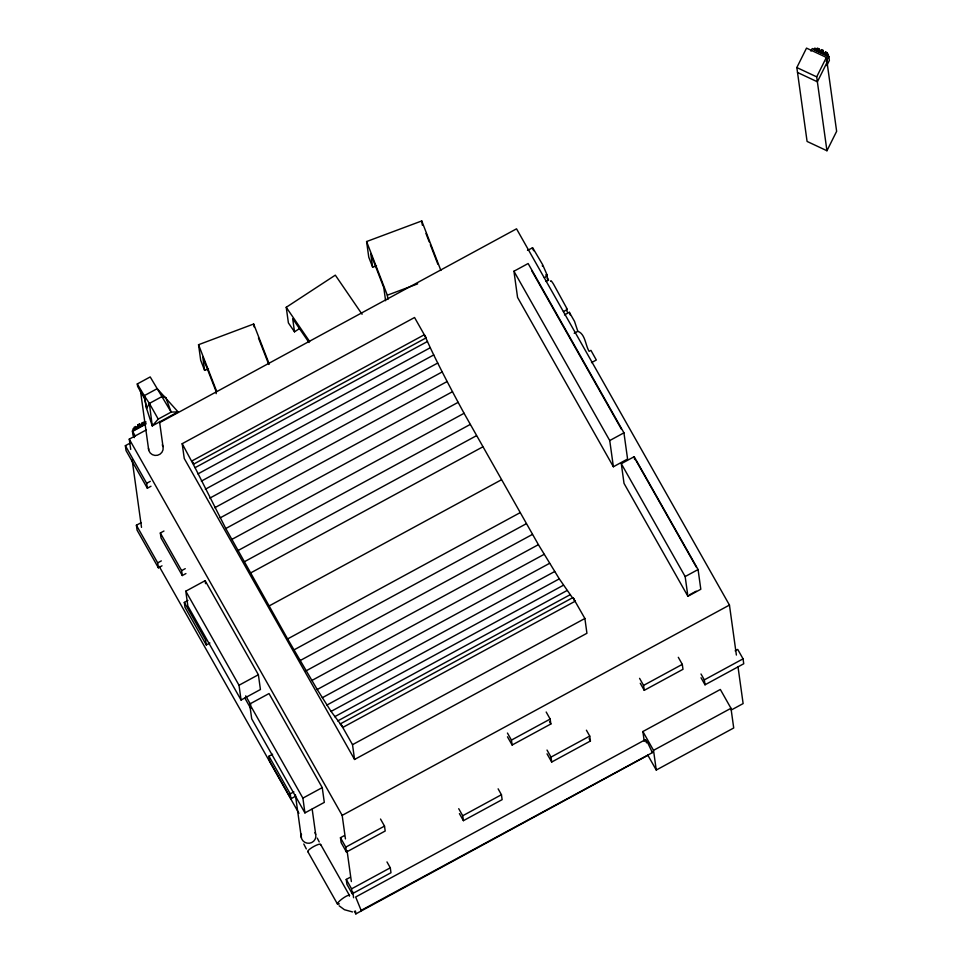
<?xml version="1.0" encoding="UTF-8"?>
<svg xmlns="http://www.w3.org/2000/svg" width="962" height="962" viewBox="0 0 962 962"><rect width="100%" height="100%" fill="white"/><g stroke="black" fill="none" stroke-linecap="round" stroke-linejoin="round"><path stroke-width="1.44" d="M550.613 281.253L550.937 280.688A12.434 1.01 61.5 0 1 553.559 284.187L566.858 308.465L567.231 309.548L563.431 311.568M361.267 910.713L355.675 897.005L645.43 739.646L647.787 742.917L652.404 752.609L361.039 910.449M645.43 739.646L645.55 740.487M796.837 67.556L806.517 48.112L826.382 57.431L836.639 131.313L826.947 150.745L807.082 141.438L796.837 67.556L816.69 76.864L826.947 150.745M810.966 51.142L812.253 48.557L828.811 56.313L829.376 60.426L826.791 65.608M816.546 49.723L817.351 48.1L819.011 48.882L819.239 50.517M818.205 50.493L819.011 48.882M821.44 49.627L820.622 51.251L822.282 52.02L823.087 50.409L821.44 49.627L821.608 50.866M824.819 53.595L825.624 51.984L827.284 52.754L827.573 54.81M826.478 54.377L827.284 52.754M816.69 76.864L826.382 57.431M828.017 54.329L827.212 55.952L813.972 49.747L814.778 48.124L828.017 54.329L828.474 57.612M826.226 61.496L828.811 56.313M827.067 62.35L817.375 81.794L797.522 72.475M178.066 411.88L171.152 412.097L165.969 397.955L162.277 396.416L149.375 403.427L146.597 408.465L152.249 425.901L178.066 411.88L157.191 388.66L150.204 376.936L137.289 383.946L137.638 386.411L144.733 398.953L146.597 408.465L144.276 395.671L137.289 383.946M158.237 419.107L152.249 425.901L149.375 403.427L144.276 395.671L157.191 388.66L171.152 412.097L158.237 419.107L149.375 403.427M299.11 328.812L294.504 331.83L288.396 322.895L286.231 307.299L335.317 275.156L362.073 314.249M138.179 425.986L137.999 424.747L139.61 423.869L140.5 425.445M135.642 426.479L134.031 427.356L134.908 428.92M137.157 427.417L142.316 424.615L142.099 422.967L143.711 422.09L144.589 423.665M133.49 431.168L133.189 428.98L146.092 421.969M134.391 437.626L132.972 435.113L132.407 431.012L146.056 423.593M145.695 424.23L134.067 430.543L133.189 428.98M130.7 449.434L129.269 439.141L146.392 429.846M159.56 422.691L516.534 228.824L729.449 605.062L736.387 655.062M150.974 486.255L147.342 488.227L126.046 450.613L125.361 445.683L130.207 443.049M527.501 250.324L532.695 247.799L542.616 264.622L547.27 275.36L546.62 274.651M573.821 599.11L584.884 618.494L586.928 633.273L354.569 759.463L184.247 458.477L182.191 443.698L414.55 317.508L426.082 337.89L193.723 464.081L193.146 463.239M513.936 271.236L528.138 263.528L623.941 432.828L627.585 459.03L613.383 466.75L517.568 297.438L513.936 271.236L609.74 440.548L613.383 466.75M147.342 488.227L146.657 483.309L150.288 481.337M191.955 460.942L424.314 334.752L425.168 336.075M544.36 277.681L546.777 276.371L548.112 279.064L548.52 280.17L546.103 281.481M354.569 759.463L352.513 744.684L341.871 725.877L331.072 711.411L317.232 689.513L287.626 638.936L225.781 528.523L195.058 467.688L427.429 341.498L425.24 336.568M197.907 473.917L430.279 347.727L427.429 341.498M201.347 481.132L433.718 354.942L430.279 347.727M162.013 565.824L158.381 567.796L137.085 530.17L136.4 525.24L141.246 522.619M205.339 489.225L437.71 363.035L433.718 354.942M209.836 498.124L442.195 371.933L437.71 363.035M185.931 573.568L182.299 575.541L161.015 537.914L160.329 532.996L163.961 531.024M564.478 314.911L569.324 312.289L574.53 321.38L577.825 331.301C585.341 333.886 585.449 345.562 589.117 351.334L590.933 350.372L596.32 360.004L591.486 362.626M214.779 507.72L447.138 381.529L442.195 371.933M220.118 517.893L452.477 391.702L447.138 381.529M574.194 333.273L577.825 331.301M158.381 567.796L157.696 562.866L161.327 560.894M225.781 528.523L458.14 402.332L452.477 391.702M231.71 539.49L464.069 413.299L538.407 544.66L559.295 578.859L572.474 597.811L340.103 724.001M182.299 575.541L181.626 570.622L185.245 568.65M237.83 550.661L470.19 424.47M185.786 591.197L205.146 580.675L258.381 674.735L260.425 689.513L241.065 700.035L187.843 605.976L185.786 591.197L239.009 685.257L241.065 700.035M244.071 561.904L476.443 435.714M209.92 642.989L206.289 644.961L185.005 607.335L184.319 602.416L187.951 600.444M250.36 573.087L482.732 446.897M268.999 606.012L501.358 479.822M609.74 440.548L623.941 432.828M287.626 638.936L519.985 512.746M621.296 463.696L634.198 456.685L698.075 569.552L700.805 589.261L687.902 596.272L624.025 483.393L621.296 463.696L685.16 576.563L687.902 596.272M293.891 649.939L526.25 523.749M239.009 685.257L258.381 674.735M300.048 660.617L532.419 534.427M306.048 670.851L538.407 544.66M249.663 704.064L269.023 693.554L322.246 787.613L324.302 802.392L304.93 812.902L251.707 718.842L249.663 704.064L302.886 798.123L304.93 812.902M311.796 680.519L544.155 554.328M317.232 689.513L549.591 563.323M322.294 697.727L554.665 571.536M326.924 705.05L559.295 578.859M331.072 711.411L563.431 585.221M334.668 716.726L567.039 590.536M294.564 796.789L290.933 798.761L269.649 761.134L268.963 756.216L272.595 754.244M337.698 720.947L570.057 594.756M574.037 599.518L575.12 601.25L342.761 727.44L340.981 724.302M352.513 744.684L584.884 618.494M685.16 576.563L698.075 569.552M290.933 798.761L290.247 793.842L293.879 791.87M302.886 798.123L322.246 787.613M689.802 594.66L696.26 591.161M345.442 838.912L342.171 815.379L729.449 605.062M550.168 719.071L550.853 723.989L512.121 745.021L511.435 740.103L550.168 719.071L546.175 712.012M380.519 819.035L384.511 826.093L385.197 831.012L346.464 852.043L341.149 842.64L340.464 837.71L344.336 835.605M346.464 852.043L345.779 847.125L384.511 826.093M682.298 664.369L682.984 669.299L644.251 690.331L643.566 685.401L682.298 664.369L678.306 657.311M735.148 650.841L737.734 649.434L743.061 658.838L743.734 663.768L705.014 684.8L701.021 677.741M589.73 736.074L590.415 741.005L551.695 762.036L551.01 757.106L589.73 736.074L586.411 730.206M705.014 684.8L704.328 679.869L743.061 658.838M501.442 794.72L502.128 799.638L463.407 820.67L462.722 815.752L501.442 794.72L498.124 788.84M386.977 861.928L390.295 867.808L390.981 872.726L352.26 893.758L346.933 884.355L346.248 879.424L350.12 877.332M352.26 893.758L351.575 888.84L390.295 867.808M644.251 741.389L642.881 731.529L720.334 689.465L730.976 708.285L733.717 727.981L656.264 770.045L647.739 755.002M656.264 770.045L653.523 750.348L730.976 708.285M354.365 911.291L355.844 913.9L648.268 755.086M731.264 710.016L743.121 703.583L738.01 666.822M208.489 368.903L204.617 370.358L200.709 360.305L198.545 344.709L253.667 324.014L269.156 363.889M376.527 265.765L372.643 267.208L368.759 257.155L366.594 241.546L421.753 220.947L440.885 270.478M387.914 299.459L387.325 295.202L417.664 283.874M352.501 911.94L344.42 909.703L339.105 905.783M548.52 280.17L547.089 278.547M817.64 50.156L820.117 51.311M163.588 396.236L165.969 397.955M652.404 752.609L651.587 751.719M426.07 337.89L425.469 336.965M573.364 598.111L574.194 599.434M575.096 601.262L574.266 599.927M191.967 460.93L193.723 464.081M341.005 724.302L341.618 725.613M566.402 308.67L567.063 309.608M545.731 274.855L546.777 276.371M286.231 307.299L309.644 341.498M308.994 342.508L292.688 318.687L294.504 331.83M531.685 270.623L621.44 429.22M636.086 460.642L696.416 567.243M700.997 673.989L704.328 679.869M639.574 678.342L643.566 685.401M640.259 683.273L644.251 690.331M642.881 731.529L653.523 750.348M589.081 738.66L590.415 741.005M549.518 721.644L550.853 723.989M547.017 750.059L551.01 757.106M547.029 753.811L551.695 762.036M507.443 733.044L511.435 740.103M507.467 736.796L512.121 745.021M458.73 808.693L462.722 815.752M459.415 813.624L463.407 820.67M182.191 443.698L195.058 467.688M142.099 422.967L142.977 424.543M137.999 424.747L138.889 426.322M132.407 431.012L135.245 436.026M129.269 439.141L342.171 815.379M125.361 445.683L146.657 483.309M340.464 837.71L345.779 847.125M160.329 532.996L181.626 570.622M245.707 695.839L250.841 704.918M244.925 698.171L250.793 708.549M346.248 879.424L351.575 888.84M184.319 602.416L205.615 640.031L206.289 644.961M320.647 844.48L349.519 895.514M268.963 756.216L290.247 793.842M136.4 525.24L157.696 562.866M159.199 566.402L298.917 813.311M307.732 851.49L337.397 903.907M458.14 402.332L464.069 413.299M319.228 841.93L317.256 838.142M306.325 848.941L303.788 843.999M573.629 598.749L573.352 598.123M533.669 250.721L532.347 247.703M566.618 310.449L567.592 312.53M645.959 741.51L646.572 742.844M258.453 337.927L268.759 364.454M198.545 344.709L216.703 391.45M425.974 233.477L429.22 241.859M430.303 244.649L437.854 264.213M366.594 241.546L387.325 295.202M569.324 312.289L570.346 315.091M542.315 265.62L542.568 266.342M825.624 51.984L825.853 53.619M823.087 50.409L823.256 51.635M634.198 456.685L634.595 459.499M421.753 220.947L422.342 225.204M385.606 300.745L383.778 287.602L370.815 254.076L372.643 267.208M347.066 850.673L351.358 881.553M352.777 891.846L353.595 897.726M355.435 910.954L355.844 913.9M253.667 324.014L254.064 326.852M312.169 809.102L315.68 834.343M295.394 794.804L301.371 837.878M216.209 393.662L215.813 390.74L202.79 357.227L204.617 370.358M205.146 580.675L205.555 583.633M159.512 421.404L162.999 446.524M144.276 395.671L144.733 398.953M148.689 450.048L140.488 390.945A7.371 7.179 -7.9 0 0 143.819 395.346M139.61 423.869L139.791 425.108M132.119 459.728L141.51 527.368M162.289 444.781A7.371 7.179 -7.9 0 1 157.6 455.254A7.371 7.179 -7.9 0 1 148.473 448.184M314.983 832.599A7.371 7.167 -8.5 0 1 309.331 843.229A7.371 7.167 -8.5 0 1 301.455 834.162M339.333 903.847A7.395 1.479 -35.9 0 1 341.678 899.205A7.395 1.479 -35.9 0 1 349.362 896.091M308.008 851.779A7.371 1.491 -29.5 0 1 313.985 846.38A7.371 1.491 -29.5 0 1 320.478 845.009"/></g></svg>
